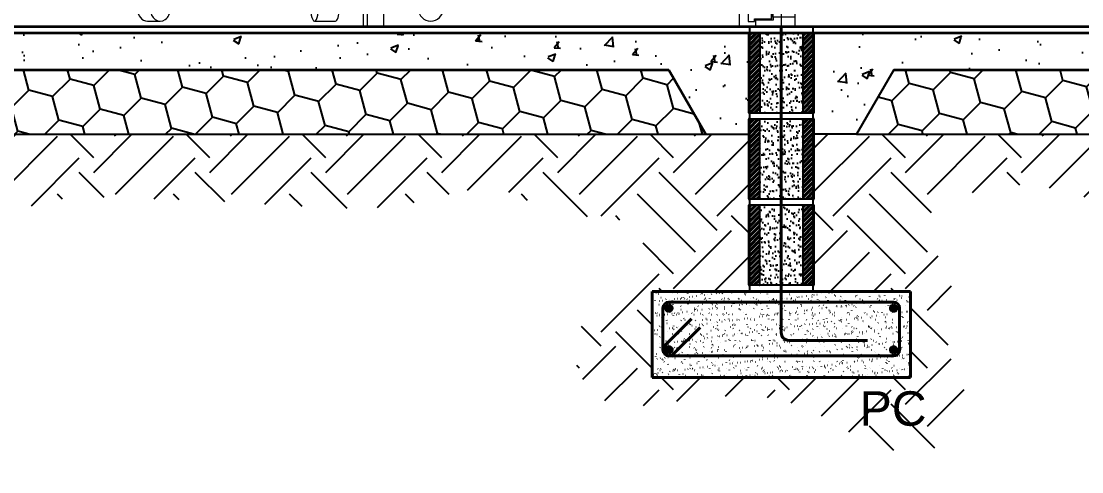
# Model space of a CAD drawing. Header units: inches. Extents: x -6 to 158, y 10 to 161.
# Drawn here: x 20.153 to 22.617, y 31.228 to 32.275 of the extents above; entities that cross this region are included whole.
import ezdxf

# ---------------------------------------------------------------- set-up
doc = ezdxf.new("R2010")
doc.units = ezdxf.units.IN
doc.header["$MEASUREMENT"] = 0
doc.linetypes.add('DASHED2', pattern=[9.525, 6.35, -3.175])
doc.linetypes.add('Grid Line', pattern=[22.225, 12.7, -3.175, 3.175, -3.175])
for name, color, linetype in [('4 Paredes', 5, 'Continuous'), ('5 Muebles', 1, 'Continuous'), ('Bloques', 9, 'Continuous'), ('Hatch', 1, 'Continuous'), ('L2', 2, 'Continuous'), ('Paredes', 5, 'Continuous'), ('Proy', 1, 'DASHED2'), ('TEXTO', 2, 'Continuous')]:
    doc.layers.add(name, color=color, linetype=linetype)
for name, color, linetype, lineweight in [('A-DOOR', 2, 'Continuous', 9), ('A-DOOR-FRAM', 2, 'Continuous', 18), ('A-FLOR', 5, 'Continuous', 9), ('I-FURN', 2, 'Continuous', 9), ('I-FURN-PNLS', 2, 'Continuous', 9), ('S-GRID', 1, 'Continuous', 9)]:
    doc.layers.add(name, color=color, linetype=linetype, lineweight=lineweight)
doc.styles.add('style1', font='micross.ttf')
pattern_1 = [(50, (-3149.96684, -1566.30365), (0.182184669, -0.0159390855), [0.01905, -0.20955]), (355, (-3149.96684, -1566.30365), (-0.035243421, 0.191056845), [0.01524, -0.167640584]), (100.4514447, (-3149.95166, -1566.30498), (0.146941247, 0.175117752), [0.016190009, -0.178090245]), (46.1842, (-3149.96684, -1566.25285), (0.271079041, -0.042042328), [0.028575, -0.314325]), (96.635558, (-3149.94425, -1566.25636), (0.237404134, 0.247426125), [0.024285023, -0.267135608]), (351.184151, (-3149.96684, -1566.25285), (0.237404134, 0.247426125), [0.022859967, -0.251459732]), (21, (-3149.94144, -1566.26555), (0.151614391, -0.102265198), [0.01905, -0.20955]), (326, (-3149.94144, -1566.26555), (0.061802028, 0.184187966), [0.01524, -0.16764]), (71.451445, (-3149.9288, -1566.27407), (0.213416419, 0.081922769), [0.016190009, -0.178089938]), (37.5, (-3149.96684, -1566.30365), (0.0030886033, 0.0845550389), [0, -0.165608, 0, -0.17018, 0, -0.168275]), (7.5, (-3149.96684, -1566.30365), (0.0668196625, 0.1001805748), [0, -0.097028, 0, -0.161798, 0, -0.064135]), (327.5, (-3150.02348, -1566.30365), (0.1355905952, -0.005728744), [0, -0.0635, 0, -0.19812, 0, -0.26289]), (317.5, (-3150.04888, -1566.30365), (0.1481291814, 0.025426491), [0, -0.08255, 0, -0.131572, 0, -0.18669])]
pattern_2 = [(45, (-3149.96684, -1566.303653), (0.0256196443, 0.09561381336), [0.05715, -0.1143]), (165, (-3149.96684, -1566.303653), (-0.09561381346, -0.0256196439), [0.05715, -0.1143]), (105, (-3149.96684, -1566.303653), (-0.0699941692, 0.06999416946), [-0.1143, 0.05715])]
pattern_3 = [(45, (21.162244, 28.686597), (-0.005702816, 0.005702816), [])]

# ---------------------------------------------------------------- blocks, each defined once
blk = doc.blocks.new('Doors_Door-sets_JELD-WEN_Interior_HP_FS12_FCore_Single_1_0 - 1090 x 2090 mm - M11 x M21-367401-Section 1')
at = {"layer": 'A-DOOR', "lineweight": 18}
for p, q in [((-12397.4, 2100), (-12489.4, 2100)), ((-12489.4, 2100), (-12489.4, 2090)), ((-12397.4, 2090), (-12397.4, 2100)), ((-12489.4, 2090), (-12397.4, 2090)), ((-12491.4, 2064), (-12506.4, 2064)), ((-12506.4, 2064), (-12506.4, 12)), ((-12491.4, 2058), (-12491.4, 2064)), ((-12452.4, 2058), (-12491.4, 2058)), ((-12452.4, 18), (-12452.4, 2058)), ((-12451.6, 318), (-12452.4, 318)), ((-12452.4, 318), (-12452.4, 18)), ((-12451.6, 18), (-12451.6, 318)), ((-12506.4, 12), (-12491.4, 12)), ((-12491.4, 12), (-12491.4, 18)), ((-12491.4, 18), (-12452.4, 18)), ((-12447.9, 15), (-12489.4, 15)), ((-12489.4, 15), (-12489.4, 0)), ((-12489.4, 0), (-12397.4, 0)), ((-12452.4, 18), (-12451.6, 18)), ((-12397.4, 22), (-12447.9, 22)), ((-12447.9, 22), (-12447.9, 15)), ((-12397.4, 0), (-12397.4, 22))]:
    blk.add_line(p, q, dxfattribs=at)
at = {"layer": 'A-DOOR-FRAM', "lineweight": 18}
for p, q in [((-12489.4, 2090), (-12489.4, 2060)), ((-12397.4, 2090), (-12489.4, 2090)), ((-12397.4, 2048), (-12397.4, 2090)), ((-12489.4, 2060), (-12447.9, 2060)), ((-12447.9, 2060), (-12447.9, 2048)), ((-12447.9, 2048), (-12397.4, 2048))]:
    blk.add_line(p, q, dxfattribs=at)
at = {"layer": 'A-DOOR-FRAM'}
for p, q in [((-12489.4, 2058), (-12489.4, 2060)), ((-12447.9, 22), (-12447.9, 2048)), ((-12397.4, 22), (-12397.4, 2048)), ((-12489.4, 15), (-12489.4, 18))]:
    blk.add_line(p, q, dxfattribs=at)
blk = doc.blocks.new('Haworth_Belong-Screen1 - Full Modesty or Structural L Screen 36-425638-Section 1')
at = {"layer": 'I-FURN-PNLS', "color": 251}
for p, q in [((-12506.4, 1062), (-13392.6, 1062)), ((-13400.6, 1054.1), (-13400.6, 460.4)), ((-13400.6, 403.5), (-13400.6, 143.8)), ((-13400.6, 109.6), (-13400.6, 3.2))]:
    blk.add_line(p, q, dxfattribs=at)
for centre, start, end in [((-13392.6, 1054.1), 90, 180), ((-13392.6, 3.2), 180, 195)]:
    blk.add_arc(centre, 7.94, start, end, dxfattribs=at)
blk = doc.blocks.new('Haworth_Chair_Very-Task - Fixed Arms-425630-Section 1')
at = {"layer": 'I-FURN', "color": 251}
for p, q in [((-13902, 12.7), (-13872.1, 12.7)), ((-13513.6, 12.7), (-13465.3, 12.7))]:
    blk.add_line(p, q, dxfattribs=at)
blk.add_arc((-13243.8, 41.3), 28.6, 180, 360, dxfattribs=at)
for centre, ratio, start_param, end_param in [((-13902, 41.3), 0.809017, 1.570796, 3.141593), ((-13872.1, 41.3), 0.809017, 1.570796, 4.712389), ((-13513.6, 41.3), 0.309017, 1.570796, 4.712389), ((-13465.3, 41.3), 0.309017, 3.141593, 4.712389)]:
    blk.add_ellipse(centre, major_axis=(0, 28.6), ratio=ratio, start_param=start_param, end_param=end_param, dxfattribs=at)
blk = doc.blocks.new('FIX Haworth_Beside-Storage_Base-Unit_Single-Door-Open-Above - 36_ x Two High-446006-Section 1')
at = {"layer": 'I-FURN-PNLS', "color": 251}
for p, q in [((-13395.8, 736.6), (-12506.4, 736.6)), ((-13395.8, 706.4), (-13395.8, 736.6)), ((-12506.4, 706.4), (-13395.8, 706.4)), ((-13370.4, 676.3), (-13370.4, 706.4)), ((-13354.5, 706.4), (-13354.5, 676.3)), ((-12948.1, 676.3), (-12948.1, 706.4)), ((-12932.3, 706.4), (-12932.3, 676.3)), ((-12525.9, 676.3), (-12525.9, 706.4)), ((-12510, 706.4), (-12510, 676.3)), ((-12506.4, 676.3), (-13395.8, 676.3)), ((-13395.8, 676.3), (-13395.8, 520.7)), ((-13376.8, 657.2), (-12506.4, 657.2)), ((-13376.7, 520.7), (-13376.7, 657.2)), ((-12941.8, 520.7), (-13395.8, 520.7)), ((-13395.8, 520.7), (-13395.8, 66.7)), ((-12941.8, 66.7), (-12941.8, 520.7)), ((-12938.6, 520.7), (-12941.8, 520.7)), ((-12938.6, 520.7), (-12938.6, 66.7)), ((-12506.4, 520.7), (-12938.6, 520.7)), ((-12941.8, 501.6), (-12938.6, 501.6)), ((-12938.6, 85.7), (-12941.8, 85.7)), ((-13395.8, 66.7), (-12941.8, 66.7)), ((-13391.1, 66.7), (-13391.1, 0)), ((-13353, 0), (-13353, 66.7)), ((-12941.8, 66.7), (-12938.6, 66.7)), ((-12938.6, 66.7), (-12506.4, 66.7)), ((-12527.5, 66.7), (-12527.5, 0))]:
    blk.add_line(p, q, dxfattribs=at)

msp = doc.modelspace()

# ---------------------------------------------------------------- hatches: boundary and pattern name
at = {"layer": '4 Paredes', "lineweight": 40}
for points in [[(21.658, 31.601), (21.66, 31.6013), (21.6618, 31.602), (21.6633, 31.6032), (21.6645, 31.6048), (21.6653, 31.6066), (21.6655, 31.6085), (21.6653, 31.6105), (21.6645, 31.6123), (21.6633, 31.6138), (21.6618, 31.615), (21.66, 31.6158), (21.658, 31.616), (21.6561, 31.6158), (21.6543, 31.615), (21.6527, 31.6138), (21.6516, 31.6123), (21.6508, 31.6105), (21.6505, 31.6085), (21.6508, 31.6066), (21.6516, 31.6048), (21.6527, 31.6032), (21.6543, 31.602), (21.6561, 31.6013)], [(22.18, 31.601), (22.182, 31.6013), (22.1838, 31.602), (22.1853, 31.6032), (22.1865, 31.6048), (22.1873, 31.6066), (22.1875, 31.6085), (22.1873, 31.6105), (22.1865, 31.6123), (22.1853, 31.6138), (22.1838, 31.615), (22.182, 31.6158), (22.18, 31.616), (22.1781, 31.6158), (22.1763, 31.615), (22.1747, 31.6138), (22.1736, 31.6123), (22.1728, 31.6105), (22.1725, 31.6085), (22.1728, 31.6066), (22.1736, 31.6048), (22.1747, 31.6032), (22.1763, 31.602), (22.1781, 31.6013)], [(21.658, 31.504), (21.66, 31.5043), (21.6618, 31.505), (21.6633, 31.5062), (21.6645, 31.5078), (21.6653, 31.5096), (21.6655, 31.5115), (21.6653, 31.5135), (21.6645, 31.5153), (21.6633, 31.5168), (21.6618, 31.518), (21.66, 31.5188), (21.658, 31.519), (21.6561, 31.5188), (21.6543, 31.518), (21.6527, 31.5168), (21.6516, 31.5153), (21.6508, 31.5135), (21.6505, 31.5115), (21.6508, 31.5096), (21.6516, 31.5078), (21.6527, 31.5062), (21.6543, 31.505), (21.6561, 31.5043)], [(22.18, 31.504), (22.182, 31.5043), (22.1838, 31.505), (22.1853, 31.5062), (22.1865, 31.5078), (22.1873, 31.5096), (22.1875, 31.5115), (22.1873, 31.5135), (22.1865, 31.5153), (22.1853, 31.5168), (22.1838, 31.518), (22.182, 31.5188), (22.18, 31.519), (22.1781, 31.5188), (22.1763, 31.518), (22.1747, 31.5168), (22.1736, 31.5153), (22.1728, 31.5135), (22.1725, 31.5115), (22.1728, 31.5096), (22.1736, 31.5078), (22.1747, 31.5062), (22.1763, 31.505), (22.1781, 31.5043)]]:
    msp.add_hatch(color=256, dxfattribs=at).paths.add_polyline_path(points, flags=0)
at = {"layer": '5 Muebles', "lineweight": 40}
h = msp.add_hatch(dxfattribs=at)
h.set_pattern_fill('FP1_5', color=251, scale=0.001, style=0, pattern_type=2)
h.set_pattern_definition([(45, (21.162244, 28.686597), (-0.005702816, 0.005702816), [])])
h.paths.add_polyline_path([(21.869, 32.0625), (21.869, 32.2475), (21.844, 32.2475), (21.844, 32.0625)], flags=0)
h.paths.add_polyline_path([(21.969, 32.0625), (21.994, 32.0625), (21.994, 32.2475), (21.969, 32.2475), (21.969, 32.1337)], flags=0)
at = {"layer": '5 Muebles'}
h = msp.add_hatch(dxfattribs=at)
h.set_pattern_fill('AR-SAND', color=251, scale=0.001, style=0)
h.set_pattern_definition([(37.5, (-3105.772259, -1566.303653), (-0.00070401377, 0.02153418244), [0, -0.01698752, 0, -0.0189992, 0, -0.018161]), (7.5, (-3105.77226, -1566.303653), (0.01977902446, 0.03154030443), [0, -0.00916432, 0, -0.01531112, 0, -0.0058674]), (327.5, (-3105.786005, -1566.303653), (0.03480366429, 6.323613e-05), [0, -0.005588, 0, -0.0201168, 0, -0.0262636]), (317.5, (-3105.786005, -1566.303653), (0.0335964839, 0.00980889022), [0, -0.002794, 0, -0.01318768, 0, -0.0150876])])
h.paths.add_polyline_path([(21.919, 32.2475), (21.869, 32.2475), (21.869, 32.0625), (21.919, 32.0625)])
h.paths.add_polyline_path([(21.969, 32.2475), (21.919, 32.2475), (21.919, 32.0625), (21.969, 32.0625)])
h.paths.add_polyline_path([(21.969, 31.6625), (21.969, 31.8475), (21.869, 31.8475), (21.869, 31.6625)])
h.paths.add_polyline_path([(21.969, 31.8625), (21.969, 32.0475), (21.869, 32.0475), (21.869, 31.8625)])
at = {"layer": '5 Muebles', "lineweight": 40}
h = msp.add_hatch(dxfattribs=at)
h.set_pattern_fill('FP1_5', color=251, scale=0.001, style=0, pattern_type=2)
h.set_pattern_definition(pattern_3)
h.paths.add_polyline_path([(21.994, 31.8625), (21.994, 32.0475), (21.969, 32.0475), (21.969, 31.8625)], flags=0)
h.paths.add_polyline_path([(21.869, 31.8625), (21.869, 32.0475), (21.844, 32.0475), (21.844, 31.8625), (21.8591, 31.8625)], flags=0)
h = msp.add_hatch(dxfattribs=at)
h.set_pattern_fill('FP1_5', color=251, scale=0.001, style=0, pattern_type=2)
h.set_pattern_definition(pattern_3)
h.paths.add_polyline_path([(21.994, 31.6625), (21.994, 31.8475), (21.969, 31.8475), (21.969, 31.6625)], flags=0)
h.paths.add_polyline_path([(21.869, 31.6625), (21.869, 31.8475), (21.844, 31.8475), (21.844, 31.6625), (21.8591, 31.6625)], flags=0)
at = {"layer": '5 Muebles'}
h = msp.add_hatch(dxfattribs=at)
h.set_pattern_fill('FP1_13', color=251, scale=0.001, style=0, pattern_type=2)
h.set_pattern_definition([(37.5, (21.137244, 28.686597), (-0.00081286, 0.02486176), [0.000671, -0.018942, 0.000671, -0.021265, -0.020968]), (37.5, (21.137244, 28.686597), (-0.00081286, 0.02486176), [-0.041548, 0.000671, -0.020297]), (7.5, (21.137244, 28.686597), (0.02283523, 0.03641513), [0.000671, -0.00991, 0.000671, -0.017007, -0.006774]), (7.5, (21.137244, 28.686597), (0.02283523, 0.03641513), [-0.028258, 0.000671, -0.006104]), (327.5, (21.121373, 28.686597), (0.04018241, 7.352e-05), [0.000671, -0.005781, 0.000671, -0.022555, -0.030323]), (327.5, (21.121373, 28.686597), (0.04018241, 7.352e-05), [-0.029677, 0.000671, -0.029652]), (317.5, (21.121373, 28.686597), (0.03878877, 0.01132503), [0.000671, -0.002555, 0.000671, -0.014555, -0.017419]), (317.5, (21.121373, 28.686597), (0.03878877, 0.01132503), [-0.018452, 0.000671, -0.016749])])
h.paths.add_polyline_path([(22.2028, 31.4475), (22.219, 31.4475), (22.219, 31.6475), (21.619, 31.6475), (21.619, 31.4475), (22.1922, 31.4475)])
h.paths.add_polyline_path([(22.0394, 31.504), (22.0374, 31.5043), (22.0356, 31.505), (22.0341, 31.5062), (22.0329, 31.5078), (22.0321, 31.5096), (22.0319, 31.5115), (22.0321, 31.5135), (22.0329, 31.5153), (22.0341, 31.5168), (22.0356, 31.518), (22.0374, 31.5188), (22.0394, 31.519), (22.0413, 31.5188), (22.0431, 31.518), (22.0447, 31.5168), (22.0459, 31.5153), (22.0466, 31.5135), (22.0469, 31.5115), (22.0466, 31.5096), (22.0459, 31.5078), (22.0447, 31.5062), (22.0431, 31.505), (22.0413, 31.5043)], flags=16)
h.paths.add_polyline_path([(21.7987, 31.504), (21.7968, 31.5043), (21.795, 31.505), (21.7934, 31.5062), (21.7922, 31.5078), (21.7915, 31.5096), (21.7912, 31.5115), (21.7915, 31.5135), (21.7922, 31.5153), (21.7934, 31.5168), (21.795, 31.518), (21.7968, 31.5188), (21.7987, 31.519), (21.8007, 31.5188), (21.8025, 31.518), (21.804, 31.5168), (21.8052, 31.5153), (21.806, 31.5135), (21.8062, 31.5115), (21.806, 31.5096), (21.8052, 31.5078), (21.804, 31.5062), (21.8025, 31.505), (21.8007, 31.5043)], flags=16)
h.paths.add_polyline_path([(22.0394, 31.601), (22.0374, 31.6013), (22.0356, 31.602), (22.0341, 31.6032), (22.0329, 31.6048), (22.0321, 31.6066), (22.0319, 31.6085), (22.0321, 31.6105), (22.0329, 31.6123), (22.0341, 31.6138), (22.0356, 31.615), (22.0374, 31.6158), (22.0394, 31.616), (22.0413, 31.6158), (22.0431, 31.615), (22.0447, 31.6138), (22.0459, 31.6123), (22.0466, 31.6105), (22.0469, 31.6085), (22.0466, 31.6066), (22.0459, 31.6048), (22.0447, 31.6032), (22.0431, 31.602), (22.0413, 31.6013)], flags=16)
h.paths.add_polyline_path([(21.7987, 31.601), (21.7968, 31.6013), (21.795, 31.602), (21.7934, 31.6032), (21.7922, 31.6048), (21.7915, 31.6066), (21.7912, 31.6085), (21.7915, 31.6105), (21.7922, 31.6123), (21.7934, 31.6138), (21.795, 31.615), (21.7968, 31.6158), (21.7987, 31.616), (21.8007, 31.6158), (21.8025, 31.615), (21.804, 31.6138), (21.8052, 31.6123), (21.806, 31.6105), (21.8062, 31.6085), (21.806, 31.6066), (21.8052, 31.6048), (21.804, 31.6032), (21.8025, 31.602), (21.8007, 31.6013)], flags=16)
at = {"layer": 'Hatch'}
h = msp.add_hatch(dxfattribs=at)
h.set_pattern_fill('AR-CONC', color=251, scale=0.001, style=0)
h.set_pattern_definition(pattern_1)
h.paths.add_polyline_path([(21.844, 32.2475), (19.844, 32.2475), (19.844, 32.0625, 0.291852), (19.844, 32.0475), (19.844, 32.0125), (19.944, 32.0125), (20.0306, 32.1625), (21.6574, 32.1625), (21.744, 32.0125), (21.844, 32.0125), (21.844, 32.0475, 0.291852), (21.844, 32.0625)])
h = msp.add_hatch(dxfattribs=at)
h.set_pattern_fill('AR-CONC', color=251, scale=0.001, style=0)
h.set_pattern_definition(pattern_1)
h.paths.add_polyline_path([(23.194, 32.2475), (21.994, 32.2475), (21.994, 32.0625, 0.291852), (21.994, 32.0475), (21.994, 32.0125), (22.094, 32.0125), (22.1806, 32.1625), (23.0074, 32.1625), (23.094, 32.0125), (23.194, 32.0125), (23.194, 32.0475, 0.291852), (23.194, 32.0625)])
h = msp.add_hatch(dxfattribs=at)
h.set_pattern_fill('HONEY', color=251, scale=0.018, angle=45, style=0)
h.set_pattern_definition(pattern_2)
h.paths.add_polyline_path([(20.0306, 32.1625), (19.944, 32.0125), (21.744, 32.0125), (21.6574, 32.1625)])
h = msp.add_hatch(dxfattribs=at)
h.set_pattern_fill('HONEY', color=251, scale=0.018, angle=45, style=0)
h.set_pattern_definition(pattern_2)
h.paths.add_polyline_path([(23.094, 32.0125), (23.0074, 32.1625), (22.1806, 32.1625), (22.094, 32.0125)])
h = msp.add_hatch(dxfattribs=at)
h.set_pattern_fill('EARTH', color=251, scale=0.03, angle=45, style=0)
h.set_pattern_definition([(45, (-3149.96684, -1566.30365), (0, 0.269407684), [0.1905, -0.1905]), (45, (-3150.01735, -1566.25314), (0, 0.269407684), [0.1905, -0.1905]), (45, (-3150.06787, -1566.20262), (0, 0.269407684), [0.1905, -0.1905]), (135, (-3150.06787, -1566.16895), (-0.269407684, 0), [0.1905, -0.1905]), (135, (-3150.01735, -1566.11843), (-0.269407684, 0), [0.1905, -0.1905]), (135, (-3149.96684, -1566.06792), (-0.269407684, 0), [0.1905, -0.1905])])
edge = h.paths.add_edge_path()
edge.add_line((21.844, 32.0125), (21.744, 32.0125))
edge.add_line((21.744, 32.0125), (19.944, 32.0125))
edge.add_line((19.944, 32.0125), (19.844, 32.0125))
edge.add_line((19.844, 32.0125), (19.844, 31.8625))
edge.add_arc((19.8558, 31.855), 0.0139, 147.4601, 212.5399)
edge.add_line((19.844, 31.8475), (19.844, 31.7275))
edge.add_line((19.844, 31.7275), (19.844, 31.6625))
edge.add_arc((19.8558, 31.655), 0.0139, 147.4601, 212.5399)
edge.add_line((19.844, 31.6475), (20.069, 31.6475))
edge.add_line((20.069, 31.6475), (20.069, 31.5475))
edge.add_spline(control_points=[(20.069, 31.5475), (20.0979, 31.5819), (20.1475, 31.6411), (20.0542, 31.7007), (20.1145, 31.8732), (20.4241, 31.8647), (20.7401, 31.8511), (21.0336, 31.8256), (21.2547, 31.9134), (21.379, 31.824), (21.4854, 31.8214), (21.6515, 31.8025), (21.4968, 31.6411), (21.4087, 31.5186), (21.5044, 31.3643), (21.7179, 31.4017), (21.9756, 31.4246), (22.1684, 31.2283), (22.417, 31.3391), (22.2605, 31.5193), (22.3536, 31.6826), (22.2034, 31.7965), (22.3948, 31.9098), (22.5664, 31.8943), (22.783, 31.8082), (22.9199, 31.8983), (23.2345, 31.8873), (22.9279, 31.7774), (22.9217, 31.628), (22.7295, 31.4844), (22.9195, 31.4474), (22.7686, 31.318), (23.082, 31.3987), (23.188, 31.4125), (23.3613, 31.3195), (23.389, 31.3954), (23.408, 31.4475)], knot_values=[0, 0, 0, 0, 0.108469, 0.187057, 0.249549, 0.581763, 0.92352, 1.271473, 1.447277, 1.583025, 1.680495, 1.797718, 1.929106, 2.149723, 2.226509, 2.410784, 2.710571, 2.995357, 3.130791, 3.317383, 3.497641, 3.607512, 3.717169, 3.987867, 4.172306, 4.339518, 4.523343, 4.719859, 4.868383, 5.038468, 5.119734, 5.211966, 5.341149, 5.663219, 5.721274, 5.849316, 5.849316, 5.849316, 5.849316], degree=3, periodic=0)
edge.add_line((23.408, 31.4475), (22.969, 31.4475))
edge.add_line((22.969, 31.4475), (22.969, 31.6475))
edge.add_line((22.969, 31.6475), (23.194, 31.6475))
edge.add_arc((23.1823, 31.655), 0.0139, 327.4601, 392.5399)
edge.add_line((23.194, 31.6625), (23.194, 31.8475))
edge.add_arc((23.1823, 31.855), 0.0139, 327.4601, 392.5399)
edge.add_line((23.194, 31.8625), (23.194, 32.0125))
edge.add_line((23.194, 32.0125), (23.094, 32.0125))
edge.add_line((23.094, 32.0125), (22.094, 32.0125))
edge.add_line((22.094, 32.0125), (21.994, 32.0125))
edge.add_line((21.994, 32.0125), (21.994, 31.8625))
edge.add_arc((22.0058, 31.855), 0.0139, 147.4601, 212.5399)
edge.add_line((21.994, 31.8475), (21.994, 31.7275))
edge.add_line((21.994, 31.7275), (21.994, 31.6625))
edge.add_arc((22.0058, 31.655), 0.0139, 147.4601, 212.5399)
edge.add_line((21.994, 31.6475), (22.219, 31.6475))
edge.add_line((22.219, 31.6475), (22.219, 31.4475))
edge.add_line((22.219, 31.4475), (21.619, 31.4475))
edge.add_line((21.619, 31.4475), (21.619, 31.6475))
edge.add_line((21.619, 31.6475), (21.844, 31.6475))
edge.add_arc((21.8323, 31.655), 0.0139, 327.4601, 392.5399)
edge.add_line((21.844, 31.6625), (21.844, 31.8475))
edge.add_arc((21.8323, 31.855), 0.0139, 327.4601, 392.5399)
edge.add_line((21.844, 31.8625), (21.844, 32.0125))
h.paths.add_polyline_path([(22.0723, 31.2904), (22.2675, 31.2904), (22.2675, 31.4569), (22.0723, 31.4569)], flags=25)

# ---------------------------------------------------------------- linework, layer by layer
for p, q in [((19.944, 32.0125), (21.744, 32.0125)), ((22.094, 32.0125), (23.094, 32.0125))]:
    msp.add_line(p, q)
at = {"layer": '4 Paredes', "lineweight": 40}
for p, q in [((21.919, 32.2625), (21.919, 31.5515)), ((21.844, 32.0625), (21.844, 32.2475)), ((21.994, 32.2475), (21.994, 32.0625)), ((21.844, 31.8625), (21.844, 32.0475)), ((21.994, 31.8625), (21.994, 32.0475)), ((21.844, 31.6625), (21.844, 31.8475)), ((21.994, 31.8475), (21.994, 31.7275)), ((21.994, 31.6625), (21.994, 31.7275)), ((21.619, 31.6475), (21.619, 31.4475)), ((22.219, 31.6475), (21.619, 31.6475)), ((22.219, 31.4475), (22.219, 31.6475)), ((21.658, 31.6225), (22.18, 31.6225)), ((21.644, 31.5115), (21.644, 31.6085)), ((22.194, 31.6085), (22.194, 31.5115)), ((21.6481, 31.5214), (21.7104, 31.5836)), ((21.6679, 31.5016), (21.7302, 31.5638)), ((21.937, 31.5335), (22.119, 31.5335)), ((22.18, 31.4975), (21.658, 31.4975)), ((22.219, 31.4475), (21.619, 31.4475))]:
    msp.add_line(p, q, dxfattribs=at)
for centre, radius, start, end in [((21.658, 31.6085), 0.014, 90, 180), ((21.658, 31.6085), 0.0075, 90, 270), ((21.658, 31.6085), 0.0075, 90, 270), ((21.658, 31.6085), 0.0075, 270, 90), ((21.658, 31.6085), 0.0075, 270, 90), ((22.18, 31.6085), 0.0075, 90, 270), ((22.18, 31.6085), 0.0075, 90, 270), ((22.18, 31.6085), 0.014, 0, 90), ((22.18, 31.6085), 0.0075, 270, 90), ((22.18, 31.6085), 0.0075, 270, 90), ((21.937, 31.5515), 0.018, 180, 270), ((21.658, 31.5115), 0.014, 135, 315), ((21.658, 31.5115), 0.0075, 90, 270), ((21.658, 31.5115), 0.0075, 90, 270), ((21.658, 31.5115), 0.0075, 270, 90), ((21.658, 31.5115), 0.0075, 270, 90), ((22.18, 31.5115), 0.0075, 90, 270), ((22.18, 31.5115), 0.0075, 90, 270), ((22.18, 31.5115), 0.0075, 270, 90), ((22.18, 31.5115), 0.0075, 270, 90), ((21.658, 31.5115), 0.014, 180, 270), ((22.18, 31.5115), 0.014, 270, 0)]:
    msp.add_arc(centre, radius, start, end, dxfattribs=at)
at = {"layer": 'A-FLOR', "lineweight": 35}
for p, q in [((34.5983, 32.2625), (16.2438, 32.2625)), ((34.5983, 32.2475), (16.2438, 32.2475)), ((20.0306, 32.1625), (21.6574, 32.1625)), ((21.6574, 32.1625), (21.744, 32.0125)), ((22.1806, 32.1625), (23.0074, 32.1625))]:
    msp.add_line(p, q, dxfattribs=at)
at = {"layer": 'Bloques'}
for p, q in [((21.844, 32.2625), (21.994, 32.2625)), ((21.844, 32.2625), (21.994, 32.2625)), ((21.844, 32.2625), (21.869, 32.2625)), ((21.844, 32.2625), (21.869, 32.2625)), ((21.859, 32.2625), (21.869, 32.2625)), ((21.869, 32.2625), (21.949, 32.2625)), ((21.869, 32.2625), (21.969, 32.2625)), ((21.869, 32.2625), (21.969, 32.2625)), ((21.969, 32.2625), (21.994, 32.2625)), ((21.969, 32.2625), (21.994, 32.2625)), ((21.994, 32.2475), (21.844, 32.2475)), ((21.844, 32.0625), (21.869, 32.0625)), ((21.859, 32.0625), (21.969, 32.0625)), ((21.969, 32.0625), (21.994, 32.0625)), ((21.869, 32.0475), (21.844, 32.0475)), ((21.969, 32.0475), (21.869, 32.0475)), ((21.994, 32.0475), (21.969, 32.0475)), ((21.994, 32.0475), (21.969, 32.0475)), ((21.994, 32.0475), (21.969, 32.0475)), ((21.844, 31.8625), (21.869, 31.8625)), ((21.869, 31.8625), (21.969, 31.8625)), ((21.969, 31.8625), (21.994, 31.8625)), ((21.869, 31.8475), (21.844, 31.8475)), ((21.969, 31.8475), (21.844, 31.8475)), ((21.994, 31.8475), (21.969, 31.8475)), ((21.994, 31.8475), (21.969, 31.8475)), ((21.844, 31.6625), (21.869, 31.6625)), ((21.844, 31.6625), (21.869, 31.6625)), ((21.859, 31.6625), (21.869, 31.6625)), ((21.869, 31.6625), (21.949, 31.6625)), ((21.869, 31.6625), (21.969, 31.6625)), ((21.869, 31.6625), (21.969, 31.6625)), ((21.969, 31.6625), (21.994, 31.6625)), ((21.969, 31.6625), (21.994, 31.6625))]:
    msp.add_line(p, q, dxfattribs=at)
for centre, start, end in [((21.8323, 32.255), 327.4601, 32.5399), ((22.0058, 32.255), 147.4601, 212.5399), ((21.8323, 32.055), 327.4601, 32.5399), ((22.0058, 32.055), 147.4601, 212.5399), ((21.8323, 31.855), 327.4601, 32.5399), ((22.0058, 31.855), 147.4601, 212.5399), ((21.8323, 31.655), 327.4601, 32.5399), ((22.0058, 31.655), 147.4601, 212.5399)]:
    msp.add_arc(centre, 0.0139, start, end, dxfattribs=at)
at = {"layer": 'L2', "ltscale": 0.3}
for p, q in [((21.869, 32.2475), (21.869, 32.0625)), ((21.969, 32.2475), (21.969, 32.0625)), ((21.869, 31.8625), (21.869, 32.0475)), ((21.969, 32.0475), (21.969, 31.8625)), ((21.869, 31.6625), (21.869, 31.8475)), ((21.969, 31.8475), (21.969, 31.6625))]:
    msp.add_line(p, q, dxfattribs=at)
at = {"layer": 'Paredes'}
for p, q in [((16.2438, 32.2475), (21.7438, 32.2475)), ((22.1806, 32.1625), (22.094, 32.0125)), ((21.744, 32.0125), (21.844, 32.0125)), ((22.094, 32.0125), (21.994, 32.0125))]:
    msp.add_line(p, q, dxfattribs=at)
at = {"layer": 'Proy', "ltscale": 0.75}
msp.add_line((15.9505, 32.2625), (39.9337, 32.2625), dxfattribs=at)
at = {"layer": 'S-GRID', "linetype": 'Grid Line'}
msp.add_line((21.919, 35.0625), (21.919, 32.2625), dxfattribs=at)

# ---------------------------------------------------------------- block references
at = {"layer": 'A-DOOR', "xscale": 0.000999999999999, "yscale": 0.000999999999999, "zscale": 0.000999999999999}
msp.add_blockref('Doors_Door-sets_JELD-WEN_Interior_HP_FS12_FCore_Single_1_0 - 1090 x 2090 mm - M11 x M21-367401-Section 1', (34.3484, 32.2625), dxfattribs=at)
at = {"layer": 'I-FURN', "xscale": 0.000999999999999, "yscale": 0.000999999999999, "zscale": 0.000999999999999}
msp.add_blockref('Haworth_Chair_Very-Task - Fixed Arms-425630-Section 1', (34.3484, 32.2625), dxfattribs=at)
at = {"layer": 'I-FURN-PNLS', "xscale": 0.000999999999999, "yscale": 0.000999999999999, "zscale": 0.000999999999999}
for name in ['Haworth_Belong-Screen1 - Full Modesty or Structural L Screen 36-425638-Section 1', 'FIX Haworth_Beside-Storage_Base-Unit_Single-Door-Open-Above - 36_ x Two High-446006-Section 1']:
    msp.add_blockref(name, (34.3484, 32.2625), dxfattribs=at)

# ---------------------------------------------------------------- texts
at = {"layer": 'TEXTO', "insert": (22.1012, 31.4153), "char_height": 0.08, "attachment_point": 1, "style": 'style1'}
msp.add_mtext('PC', dxfattribs=at)

doc.saveas('drawing.dxf')
